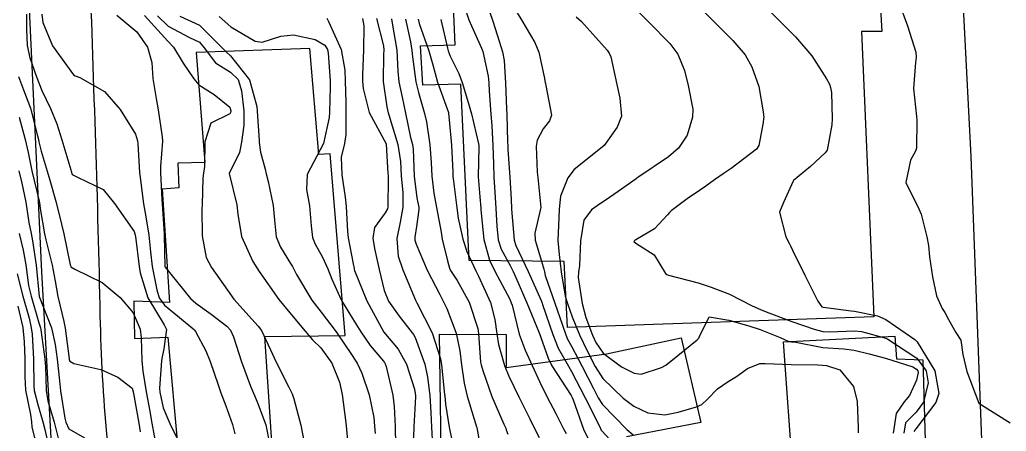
# Model space of a CAD drawing. Header units: metres. Extents: x 318500 to 325275, y 7408834 to 7428799.
# Drawn here: x 322798.3 to 322861.2, y 7418388.5 to 7418414.8 of the extents above; entities that cross this region are included whole.
import ezdxf

# ---------------------------------------------------------------- set-up
doc = ezdxf.new("R2010")
doc.units = ezdxf.units.M
doc.header["$MEASUREMENT"] = 0
for name, color, linetype in [('Curvas de Nivel 1m', 11, 'Continuous'), ('Curvas de Nivel 5m', 15, 'Continuous'), ('Edificações', 30, 'Continuous'), ('Vias Primárias', 230, 'Continuous')]:
    doc.layers.add(name, color=color, linetype=linetype)

msp = doc.modelspace()

# ---------------------------------------------------------------- linework, layer by layer
at = {"layer": 'Curvas de Nivel 1m', "flags": 128}
for points, elevation in [([(322827.798, 7418416.583), (322828.444, 7418414.73), (322828.755, 7418413.725), (322829.072, 7418412.72), (322829.177, 7418412.161), (322829.261, 7418410.717), (322829.334, 7418409.077), (322829.349, 7418408.715), (322829.402, 7418406.976), (322829.413, 7418406.714), (322829.425, 7418406.481), (322829.545, 7418404.711), (322829.619, 7418403.296), (322829.643, 7418402.71), (322829.646, 7418402.673), (322829.814, 7418400.708), (322829.929, 7418400.354), (322830.713, 7418398.698), (322831.532, 7418396.847), (322831.595, 7418396.689), (322831.628, 7418396.589), (322832.276, 7418394.678), (322832.627, 7418393.809), (322833.281, 7418392.663), (322833.475, 7418392.329), (322834.349, 7418390.647), (322835.297, 7418388.757), (322835.354, 7418388.631), (322835.375, 7418388.586), (322835.419, 7418388.532), (322837.167, 7418386.612)], 732), ([(322826.506, 7418416.043), (322826.936, 7418414.753), (322827.743, 7418412.943), (322827.814, 7418412.739), (322828.159, 7418411.168), (322828.205, 7418410.733), (322828.233, 7418410.212), (322828.333, 7418408.73), (322828.386, 7418408.022), (322828.469, 7418406.728), (322828.498, 7418405.577), (322828.527, 7418404.727), (322828.582, 7418403.769), (322828.653, 7418402.724), (322828.713, 7418401.603), (322828.802, 7418400.722), (322828.988, 7418400.133), (322829.564, 7418399.089), (322829.765, 7418398.708), (322829.935, 7418398.325), (322830.621, 7418396.699), (322831.414, 7418394.778), (322831.45, 7418394.691), (322831.499, 7418394.544), (322831.977, 7418393.175), (322832.226, 7418392.679), (322833.452, 7418390.784), (322833.522, 7418390.659), (322833.583, 7418390.522), (322834.239, 7418388.648), (322834.627, 7418387.857)], 733), ([(322829.783, 7418415.589), (322830.301, 7418414.705), (322831.129, 7418413.316), (322831.385, 7418412.694), (322831.724, 7418411.116), (322831.794, 7418410.762), (322831.809, 7418410.689), (322831.844, 7418410.562), (322832.19, 7418408.683), (322832.063, 7418408.306), (322831.677, 7418407.807), (322831.281, 7418407.079), (322831.229, 7418406.694), (322831.292, 7418405.045), (322831.32, 7418404.693), (322831.51, 7418402.793), (322831.5, 7418402.691), (322831.134, 7418401.147), (322831.164, 7418400.694), (322831.567, 7418399.354), (322831.716, 7418398.842), (322831.744, 7418398.687), (322831.797, 7418398.446), (322832.405, 7418396.677), (322832.897, 7418395.281), (322833.108, 7418394.666), (322833.223, 7418394.389), (322833.492, 7418393.894), (322833.925, 7418393.094), (322834.151, 7418392.65), (322834.867, 7418391.231), (322835.17, 7418390.634), (322835.444, 7418390.215), (322837.003, 7418388.614), (322837.417, 7418388.28)], 731), ([(322845.787, 7418415.654), (322846.945, 7418414.488), (322847.758, 7418413.662), (322848.79, 7418412.459), (322849.725, 7418410.993), (322849.919, 7418410.644), (322849.999, 7418410.446), (322850.048, 7418410.112), (322850.1, 7418408.444), (322850.07, 7418408.058), (322849.768, 7418406.448), (322849.658, 7418406.276), (322848.713, 7418405.396), (322847.64, 7418404.51), (322847.609, 7418404.47), (322846.992, 7418403.107), (322846.747, 7418402.483), (322847.142, 7418400.921), (322847.368, 7418400.473), (322847.441, 7418400.334), (322847.576, 7418400.062), (322848.36, 7418398.462), (322849.177, 7418396.812), (322849.439, 7418396.451), (322849.53, 7418396.424), (322851.302, 7418396.199), (322851.527, 7418396.168), (322852.991, 7418395.865), (322853.522, 7418395.634), (322855.361, 7418394.371), (322855.508, 7418394.221), (322856.632, 7418392.353), (322856.892, 7418390.915), (322856.701, 7418390.351), (322855.433, 7418388.659), (322855.307, 7418388.496)], 727), ([(322854.373, 7418415.809), (322854.903, 7418414.383), (322855.426, 7418412.694), (322855.451, 7418412.374), (322855.402, 7418412.04), (322855.277, 7418410.377), (322855.475, 7418408.591), (322855.494, 7418408.372), (322855.469, 7418406.566), (322855.413, 7418406.372), (322855.084, 7418405.805), (322854.792, 7418404.378), (322855.615, 7418402.69), (322855.766, 7418402.368), (322856.141, 7418400.908), (322856.231, 7418400.36), (322856.306, 7418399.632), (322856.49, 7418398.356), (322856.744, 7418397.15), (322857.103, 7418396.346), (322857.276, 7418396.092), (322857.523, 7418395.632), (322857.988, 7418394.806), (322858.294, 7418394.328), (322858.42, 7418393.402), (322858.68, 7418392.322), (322859.45, 7418390.31), (322861.438, 7418389.04)], 726), ([(322798.716, 7418415.126), (322798.726, 7418414.155), (322798.766, 7418413.125), (322798.943, 7418412.333), (322799.354, 7418411.115), (322799.707, 7418410.243), (322800.26, 7418409.104), (322800.655, 7418408.121), (322800.981, 7418407.097), (322801.55, 7418405.182), (322801.57, 7418405.091), (322801.637, 7418404.882), (322802.024, 7418404.694), (322803.623, 7418403.927), (322804.336, 7418403.049), (322805.583, 7418401.262), (322805.662, 7418401.029), (322805.678, 7418400.93), (322805.901, 7418399.027), (322805.966, 7418398.614), (322806.463, 7418397.021), (322807.504, 7418395.308), (322807.65, 7418395.008), (322807.488, 7418393.775), (322807.351, 7418393.142), (322807.332, 7418393.011), (322807.212, 7418391.254), (322807.226, 7418391.012), (322807.435, 7418390.006), (322807.853, 7418389.004), (322808.375, 7418387.961)], 747), ([(322799.702, 7418415.111), (322799.762, 7418414.581), (322800.392, 7418413.103), (322801.722, 7418411.257), (322801.817, 7418411.185), (322802.134, 7418411.084), (322803.707, 7418410.189), (322804.686, 7418409.045), (322805.667, 7418407.467), (322805.798, 7418407.029), (322805.816, 7418406.87), (322805.931, 7418405.027), (322805.964, 7418404.698), (322806.192, 7418403.024), (322806.305, 7418402.317), (322806.521, 7418401.021), (322806.637, 7418399.952), (322806.746, 7418399.018), (322807.024, 7418397.529), (322807.188, 7418397.013), (322807.523, 7418396.55), (322809.437, 7418394.981), (322809.466, 7418394.947), (322809.499, 7418394.883), (322810.156, 7418393.639), (322810.441, 7418392.966), (322810.944, 7418391.472), (322811.108, 7418390.955), (322811.438, 7418390.132), (322811.864, 7418388.946), (322812.005, 7418388.353)], 746), ([(322806.242, 7418415.025), (322807.746, 7418413.389), (322808.091, 7418413.005), (322808.723, 7418411.988), (322809.4, 7418410.985), (322809.714, 7418410.612), (322810.685, 7418409.986), (322811.694, 7418409.184), (322811.754, 7418408.949), (322811.754, 7418408.884), (322811.687, 7418408.757), (322810.472, 7418408.174), (322810.085, 7418406.974), (322810.069, 7418405.398), (322810.004, 7418404.975), (322809.966, 7418404.645), (322809.915, 7418402.975), (322809.907, 7418402.674), (322809.93, 7418400.975), (322810.187, 7418399.592), (322810.513, 7418398.966), (322811.538, 7418397.503), (322811.947, 7418396.946), (322813.504, 7418395.204), (322813.7, 7418394.927), (322814.278, 7418393.708), (322814.638, 7418392.913), (322815.456, 7418391.318), (322815.663, 7418390.897), (322815.769, 7418390.571), (322816.218, 7418388.888), (322816.417, 7418387.892)], 744), ([(322807.085, 7418415.017), (322807.76, 7418414.349), (322809.11, 7418413.629), (322809.745, 7418413.324), (322810.058, 7418412.975), (322810.773, 7418412.007), (322811.725, 7418411.424), (322812.213, 7418410.945), (322812.426, 7418410.226), (322812.576, 7418408.941), (322812.578, 7418408.039), (322812.434, 7418406.942), (322812.298, 7418406.299), (322811.64, 7418404.95), (322812.132, 7418402.945), (322812.196, 7418402.349), (322812.427, 7418400.942), (322813.154, 7418399.344), (322813.404, 7418398.932), (322813.556, 7418398.694), (322814.813, 7418396.911), (322815.517, 7418396.054), (322816.487, 7418394.885), (322816.958, 7418394.341), (322817.49, 7418393.838), (322818.186, 7418392.863), (322818.682, 7418391.637), (322818.844, 7418390.856), (322819.063, 7418389.216), (322819.103, 7418388.853), (322819.274, 7418386.978)], 743), ([(322808.501, 7418414.999), (322809.762, 7418414.421), (322811.228, 7418412.958), (322811.475, 7418412.691), (322811.735, 7418412.461), (322812.935, 7418410.938), (322813.408, 7418409.22), (322813.426, 7418408.933), (322813.552, 7418407.041), (322813.558, 7418406.931), (322813.654, 7418406.304), (322813.943, 7418405.225), (322814.011, 7418404.924), (322814.123, 7418404.432), (322814.448, 7418402.917), (322814.527, 7418401.985), (322814.651, 7418400.914), (322814.923, 7418400.259), (322815.563, 7418399.202), (322815.677, 7418399.014), (322815.741, 7418398.897), (322815.944, 7418398.504), (322816.924, 7418396.879), (322817.518, 7418396.101), (322818.467, 7418394.86), (322819.485, 7418393.339), (322819.683, 7418393.048), (322819.812, 7418392.845), (322820.101, 7418392.21), (322820.569, 7418390.833), (322820.863, 7418389.394), (322820.921, 7418388.827), (322820.949, 7418388.361)], 742), ([(322811.017, 7418414.961), (322811.76, 7418414.307), (322813.295, 7418413.387), (322813.746, 7418413.325), (322814.945, 7418413.719), (322815.753, 7418413.796), (322817.136, 7418413.492), (322817.744, 7418413.134), (322817.922, 7418412.868), (322817.968, 7418412.637), (322818.086, 7418410.866), (322818.096, 7418410.484), (322818.053, 7418408.866), (322818.021, 7418408.53), (322817.66, 7418406.87), (322816.628, 7418404.885), (322816.574, 7418403.937), (322816.771, 7418402.883), (322816.868, 7418401.604), (322816.958, 7418400.879), (322817.139, 7418400.44), (322817.568, 7418399.654), (322817.934, 7418398.866), (322818.196, 7418398.218), (322818.818, 7418396.857), (322819.513, 7418395.692), (322820.039, 7418394.842), (322820.631, 7418393.972), (322821.482, 7418392.984), (322821.559, 7418392.897), (322821.601, 7418392.818), (322821.66, 7418392.634), (322822.089, 7418390.81), (322822.17, 7418390.078), (322822.233, 7418388.808), (322822.251, 7418387.65)], 741), ([(322837.779, 7418415.234), (322838.411, 7418414.6), (322839.75, 7418413.247), (322840.261, 7418412.572), (322840.677, 7418411.514), (322840.907, 7418410.562), (322841.202, 7418409.053), (322841.196, 7418408.557), (322840.843, 7418407.391), (322840.307, 7418406.57), (322839.654, 7418406.02), (322837.768, 7418404.734), (322837.64, 7418404.645), (322837.619, 7418404.632), (322837.591, 7418404.61), (322836.44, 7418403.81), (322835.619, 7418403.238), (322835.261, 7418402.99), (322834.76, 7418402.643), (322834.266, 7418401.984), (322834.041, 7418400.653), (322833.984, 7418399.074), (322833.911, 7418398.655), (322833.896, 7418398.314), (322834.158, 7418396.651), (322834.397, 7418395.767), (322834.81, 7418394.64), (322835.029, 7418394.171), (322835.489, 7418393.501), (322836.671, 7418392.618), (322837.474, 7418392.213), (322837.924, 7418392.153), (322839.212, 7418392.584), (322839.482, 7418392.733), (322840.257, 7418393.337), (322841.498, 7418394.351), (322841.602, 7418394.446), (322841.642, 7418394.549), (322842.263, 7418395.798), (322843.516, 7418395.602), (322844.792, 7418395.23), (322845.508, 7418395.005), (322846.784, 7418394.481), (322847.283, 7418394.258), (322847.498, 7418394.223), (322847.782, 7418394.182), (322849.494, 7418393.86), (322850.831, 7418393.762), (322851.499, 7418393.688), (322852.446, 7418393.456), (322853.492, 7418393.169), (322855.235, 7418392.621), (322855.482, 7418392.48), (322855.566, 7418392.369), (322855.581, 7418392.266), (322855.471, 7418391.759), (322855.035, 7418390.796), (322854.691, 7418390.378), (322854.184, 7418389.641), (322853.986, 7418388.384)], 729), ([(322841.783, 7418415.425), (322842.664, 7418414.541), (322843.754, 7418413.446), (322844.542, 7418412.518), (322844.98, 7418411.759), (322845.41, 7418410.505), (322845.696, 7418408.882), (322845.73, 7418408.499), (322845.726, 7418408.462), (322845.686, 7418408.209), (322845.425, 7418406.742), (322845.267, 7418406.506), (322843.647, 7418405.273), (322843.211, 7418404.967), (322842.603, 7418404.54), (322842.039, 7418404.141), (322841.63, 7418403.861), (322840.851, 7418403.332), (322839.829, 7418402.577), (322839.719, 7418402.468), (322839.606, 7418402.308), (322838.758, 7418401.427), (322837.582, 7418400.726), (322837.507, 7418400.685), (322837.459, 7418400.611), (322837.579, 7418400.517), (322838.738, 7418399.758), (322839.47, 7418398.581), (322839.559, 7418398.505), (322839.661, 7418398.476), (322841.551, 7418397.973), (322842.381, 7418397.708), (322843.541, 7418397.253), (322845.002, 7418396.508), (322845.527, 7418396.273), (322845.883, 7418396.136), (322847.516, 7418395.521), (322848.941, 7418395.023), (322849.506, 7418394.877), (322849.918, 7418394.856), (322851.515, 7418394.924), (322851.973, 7418394.872), (322853.511, 7418394.443), (322853.638, 7418394.389), (322855.492, 7418393.176), (322856.098, 7418392.361), (322856.223, 7418391.604), (322855.909, 7418390.363), (322855.444, 7418389.735), (322854.768, 7418389.045), (322854.66, 7418388.378)], 728), ([(322820.151, 7418414.844), (322820.239, 7418414.367), (322820.205, 7418412.843), (322820.138, 7418411.257), (322820.147, 7418410.844), (322820.189, 7418410.367), (322820.564, 7418408.837), (322821.66, 7418406.838), (322821.665, 7418406.82), (322821.774, 7418404.951), (322821.783, 7418404.818), (322821.791, 7418404.664), (322821.76, 7418402.818), (322821.738, 7418402.688), (322821.604, 7418402.448), (322820.921, 7418401.499), (322820.811, 7418400.832), (322820.904, 7418400.16), (322821.207, 7418398.825), (322821.54, 7418397.486), (322821.812, 7418396.816), (322822.479, 7418395.842), (322823.31, 7418394.793), (322823.391, 7418394.684), (322823.497, 7418394.492), (322824.119, 7418392.784), (322824.293, 7418391.956), (322824.44, 7418390.78), (322824.511, 7418389.702), (322824.545, 7418388.779), (322824.602, 7418387.585)], 739), ([(322821.036, 7418414.831), (322821.478, 7418413.09), (322821.506, 7418412.824), (322821.487, 7418412.573), (322821.462, 7418410.824), (322821.696, 7418409.2), (322821.779, 7418408.819), (322821.817, 7418408.69), (322822.402, 7418406.809), (322822.564, 7418405.721), (322822.621, 7418404.805), (322822.714, 7418403.714), (322822.721, 7418402.803), (322822.555, 7418401.847), (322822.345, 7418400.809), (322822.433, 7418399.671), (322822.724, 7418398.803), (322823.531, 7418396.868), (322823.566, 7418396.79), (322823.622, 7418396.696), (322824.599, 7418394.779), (322825.121, 7418393.136), (322825.183, 7418392.773), (322825.384, 7418390.838), (322825.39, 7418390.771), (322825.442, 7418390.247), (322825.679, 7418388.766), (322825.965, 7418387.321)], 738), ([(322821.999, 7418414.817), (322822.048, 7418414.533), (322822.341, 7418412.811), (322822.401, 7418411.484), (322822.466, 7418410.809), (322822.678, 7418409.833), (322822.897, 7418408.802), (322823.219, 7418407.245), (322823.327, 7418406.795), (322823.369, 7418406.506), (322823.451, 7418404.793), (322823.619, 7418403.41), (322823.735, 7418402.789), (322823.747, 7418402.649), (322823.592, 7418401.573), (322823.488, 7418400.884), (322823.477, 7418400.792), (322823.486, 7418400.699), (322823.577, 7418400.442), (322824.282, 7418398.783), (322825.069, 7418397.243), (322825.321, 7418396.772), (322825.524, 7418396.348), (322826.121, 7418394.761), (322826.361, 7418393.63), (322826.47, 7418392.755), (322826.64, 7418391.575), (322826.817, 7418390.749), (322827.421, 7418388.787), (322827.432, 7418388.74), (322827.729, 7418387.061)], 737), ([(322822.888, 7418414.803), (322823.204, 7418413.342), (322823.298, 7418412.797), (322823.339, 7418412.399), (322823.552, 7418410.793), (322823.71, 7418410.13), (322824.106, 7418408.786), (322824.224, 7418408.242), (322824.442, 7418406.782), (322824.531, 7418405.664), (322824.572, 7418404.781), (322824.697, 7418403.706), (322824.871, 7418402.777), (322825.158, 7418401.202), (322825.232, 7418400.773), (322825.566, 7418399.384), (322825.698, 7418398.905), (322825.761, 7418398.767), (322826.18, 7418398.131), (322826.942, 7418396.749), (322827.505, 7418395.071), (322827.552, 7418394.739), (322827.668, 7418392.923), (322827.705, 7418392.737), (322827.828, 7418392.381), (322828.4, 7418390.726), (322829.168, 7418388.969), (322829.278, 7418388.712), (322829.315, 7418388.607), (322829.416, 7418388.324)], 736), ([(322825.144, 7418414.776), (322825.564, 7418412.951), (322825.611, 7418412.771), (322825.737, 7418412.44), (322826.289, 7418411.324), (322826.506, 7418410.758), (322826.834, 7418409.622), (322827.09, 7418408.749), (322827.555, 7418406.848), (322827.572, 7418406.741), (322827.571, 7418406.653), (322827.522, 7418404.742), (322827.621, 7418403.459), (322827.695, 7418402.739), (322827.703, 7418402.645), (322827.887, 7418400.735), (322828.255, 7418399.418), (322828.589, 7418398.725), (322829.533, 7418396.938), (322829.638, 7418396.709), (322829.692, 7418396.544), (322830.13, 7418394.704), (322830.517, 7418393.672), (322830.967, 7418392.695), (322831.464, 7418391.632), (322831.929, 7418390.683), (322832.475, 7418389.634), (322832.973, 7418388.667), (322833.127, 7418388.374)], 734), ([(322798.207, 7418411.133), (322798.536, 7418410.299), (322798.971, 7418409.121), (322799.428, 7418407.349), (322799.48, 7418407.113), (322799.516, 7418406.969), (322799.653, 7418406.385), (322800.035, 7418405.106), (322800.212, 7418404.523), (322800.625, 7418403.1), (322800.963, 7418401.723), (322801.095, 7418401.095), (322801.517, 7418399.134), (322801.523, 7418399.09), (322801.558, 7418398.989), (322801.801, 7418398.842), (322803.544, 7418397.999), (322804.689, 7418397.043), (322805.515, 7418396.057), (322805.973, 7418395.025), (322806.042, 7418394.477), (322806.084, 7418393.024), (322806.148, 7418392.346), (322806.362, 7418391.021), (322806.558, 7418389.894), (322806.707, 7418389.017), (322807.007, 7418387.411)], 748), ([(322798.262, 7418408.55), (322798.632, 7418407.125), (322798.823, 7418406.293), (322799.071, 7418405.119), (322799.531, 7418403.191), (322799.546, 7418403.111), (322799.604, 7418402.713), (322799.876, 7418401.107), (322799.964, 7418400.718), (322800.359, 7418399.102), (322800.562, 7418398.083), (322800.731, 7418397.098), (322801.094, 7418395.506), (322801.179, 7418395.093), (322801.445, 7418393.125), (322801.448, 7418393.09), (322801.478, 7418392.971), (322801.739, 7418392.823), (322803.471, 7418392.441), (322804.539, 7418391.969), (322805.453, 7418391.247), (322805.533, 7418391.029), (322805.554, 7418390.923), (322805.877, 7418389.025), (322805.976, 7418388.463)], 749), ([(322798.262, 7418401.13), (322798.513, 7418400.07), (322798.681, 7418399.123), (322798.855, 7418397.805), (322799.011, 7418397.118), (322799.505, 7418395.429), (322799.607, 7418395.109), (322799.637, 7418394.97), (322799.893, 7418393.106), (322799.929, 7418392.65), (322799.979, 7418391.105), (322800.093, 7418390.451), (322800.478, 7418389.099), (322800.856, 7418387.645)], 751), ([(322798.121, 7418398.562), (322798.493, 7418397.126), (322798.895, 7418395.733), (322799.032, 7418395.117), (322799.083, 7418394.703), (322799.167, 7418393.115), (322799.184, 7418391.384), (322799.207, 7418391.114), (322799.436, 7418390.205), (322799.774, 7418389.106), (322799.902, 7418388.618), (322800.231, 7418387.102)], 752), ([(322798.168, 7418396.483), (322798.484, 7418395.125), (322798.574, 7418394.207), (322798.614, 7418393.123), (322798.613, 7418391.973), (322798.657, 7418391.122), (322798.975, 7418389.569), (322799.033, 7418389.116), (322799.065, 7418388.764), (322799.403, 7418387.422)], 753)]:
    msp.add_lwpolyline(points, dxfattribs=dict(at, elevation=elevation))
at = {"layer": 'Curvas de Nivel 5m', "flags": 128}
for points, elevation in [([(322804.488, 7418415.049), (322805.755, 7418413.999), (322806.449, 7418413.023), (322806.725, 7418412.025), (322806.781, 7418411.019), (322806.987, 7418409.731), (322807.129, 7418409.016), (322807.376, 7418407.301), (322807.387, 7418407.013), (322807.268, 7418405.389), (322807.263, 7418405.014), (322807.36, 7418403.266), (322807.373, 7418403.012), (322807.493, 7418401.099), (322807.495, 7418401.011), (322807.55, 7418399.02), (322807.56, 7418398.985), (322809.175, 7418396.985), (322809.526, 7418396.684), (322810.498, 7418395.982), (322811.504, 7418395.218), (322811.735, 7418394.948), (322811.916, 7418394.526), (322812.429, 7418392.941), (322813.01, 7418391.381), (322813.193, 7418390.933), (322813.442, 7418390.376), (322813.986, 7418388.922), (322814.212, 7418387.722)], 745), ([(322833.774, 7418414.948), (322834.104, 7418414.655), (322835.743, 7418412.825), (322835.884, 7418412.629), (322835.977, 7418412.389), (322836.371, 7418410.623), (322836.567, 7418409.761), (322836.66, 7418408.62), (322836.397, 7418407.905), (322835.664, 7418406.893), (322835.55, 7418406.743), (322835.43, 7418406.633), (322833.646, 7418405.212), (322833.237, 7418404.666), (322832.781, 7418403.514), (322832.694, 7418402.674), (322832.64, 7418401.628), (322832.608, 7418400.675), (322832.69, 7418399.792), (322832.825, 7418398.671), (322833.076, 7418397.128), (322833.216, 7418396.665), (322833.517, 7418395.819), (322833.988, 7418394.653), (322834.474, 7418393.63), (322834.974, 7418392.638), (322835.469, 7418391.874), (322836.76, 7418390.617), (322837.443, 7418390.117), (322838.349, 7418389.684), (322839.435, 7418389.555), (322840.284, 7418389.72), (322841.443, 7418390.074), (322841.775, 7418390.217), (322842.126, 7418390.543), (322842.782, 7418391.215), (322843.467, 7418391.691), (322843.993, 7418392.001), (322844.692, 7418392.512), (322845.483, 7418392.822), (322845.814, 7418392.825), (322847.483, 7418392.765), (322849.18, 7418392.756), (322849.483, 7418392.734), (322849.731, 7418392.694), (322850.59, 7418392.433), (322851.464, 7418391.37), (322851.682, 7418390.417), (322851.748, 7418388.73), (322851.744, 7418388.415)], 730), ([(322817.874, 7418414.869), (322817.979, 7418414.656), (322818.791, 7418412.859), (322819.029, 7418411.555), (322819.05, 7418410.857), (322819.075, 7418409.481), (322819.086, 7418408.856), (322819.091, 7418407.434), (322818.998, 7418406.857), (322818.796, 7418406.003), (322818.82, 7418404.858), (322819.033, 7418403.442), (322819.1, 7418402.855), (322819.196, 7418401.244), (322819.239, 7418400.853), (322819.563, 7418399.19), (322819.612, 7418398.9), (322819.622, 7418398.849), (322819.648, 7418398.759), (322820.423, 7418396.837), (322821.5, 7418394.82), (322822.427, 7418393.743), (322822.963, 7418392.798), (322823.456, 7418391.188), (322823.53, 7418390.789), (322823.533, 7418390.705), (322823.431, 7418388.79), (322823.419, 7418388.656), (322823.324, 7418386.791)], 740), ([(322823.692, 7418414.791), (322823.766, 7418414.513), (322824.371, 7418412.784), (322824.631, 7418411.881), (322824.931, 7418410.778), (322825.622, 7418408.84), (322825.637, 7418408.771), (322825.684, 7418408.382), (322825.822, 7418406.768), (322825.908, 7418405.031), (322825.918, 7418404.766), (322825.946, 7418404.455), (322826.153, 7418402.762), (322826.257, 7418402.104), (322826.548, 7418400.755), (322826.791, 7418399.97), (322827.372, 7418398.743), (322827.555, 7418398.404), (322828.318, 7418396.728), (322828.594, 7418395.643), (322828.715, 7418394.722), (322828.822, 7418394.049), (322829.192, 7418392.714), (322829.47, 7418392.02), (322830.109, 7418390.703), (322830.815, 7418389.311), (322831.124, 7418388.693), (322831.414, 7418388.12)], 735), ([(322798.235, 7418405.131), (322798.425, 7418404.331), (322798.679, 7418403.124), (322798.88, 7418401.831), (322799.012, 7418401.119), (322799.11, 7418400.652), (322799.344, 7418399.113), (322799.53, 7418397.11), (322800.314, 7418395.102), (322800.549, 7418394.04), (322800.67, 7418393.098), (322800.823, 7418391.733), (322800.891, 7418391.096), (322801.17, 7418389.346), (322801.227, 7418389.092), (322801.416, 7418388.67), (322802.414, 7418388.079)], 750)]:
    msp.add_lwpolyline(points, dxfattribs=dict(at, elevation=elevation))
at = {"layer": 'Edificações'}
for points in [[(322852.543, 7418426.265), (322853.272, 7418414.019), (322851.974, 7418414.019), (322852.752, 7418395.804), (322833.211, 7418395.124), (322833.003, 7418399.348), (322826.947, 7418399.4), (322826.411, 7418410.662), (322823.994, 7418410.579), (322823.85, 7418413.095), (322826.059, 7418413.157), (322825.728, 7418420.488)], [(322814.695, 7418383.013), (322813.916, 7418394.55), (322819.037, 7418394.624), (322818.089, 7418406.212), (322817.357, 7418406.167), (322816.791, 7418412.925), (322809.54, 7418412.667), (322810.092, 7418405.646), (322808.363, 7418405.609), (322808.436, 7418404.029), (322807.369, 7418403.955), (322807.847, 7418396.732), (322805.565, 7418396.805), (322805.6, 7418394.436), (322807.735, 7418394.51), (322808.398, 7418387.194)], [(322825.205, 7418384.319), (322825.067, 7418394.703), (322829.312, 7418394.677), (322829.312, 7418392.58), (322835.714, 7418393.445), (322840.463, 7418394.467), (322841.722, 7418389.069), (322836.973, 7418388.147)], [(322847.605, 7418385.627), (322847.003, 7418394.207), (322854.087, 7418394.574), (322854.197, 7418393.128), (322855.876, 7418393.075), (322856.034, 7418387.913)]]:
    msp.add_lwpolyline(points, dxfattribs=at)
at = {"layer": 'Vias Primárias'}
for points in [[(323715.644, 7420145.548, 0), (323709.04, 7420132.939)], [(323831.088, 7420001.787, 0), (323833.844, 7420008.443, 0.220888)], [(322871.755, 7418055.651, 0.000002), (322880.943, 7418048.886, -0.018146)], [(322798.359, 7418426.803), (322799.675, 7418398.686), (322800.665, 7418381.27, -0.028347), (322800.665, 7418372.01, 0.075649), (322801.231, 7418366.034, -0.067786), (322801.983, 7418359.229), (322803.637, 7418358.883), (322803.909, 7418360.723, 0.069648), (322803.939, 7418364.567, 0.018216), (322802.942, 7418370.45, -0.062478), (322802.654, 7418374.071, -0.033683), (322803.622, 7418382.631, 0.067972), (322803.866, 7418388.127, -0.017605), (322803.43, 7418395.865, 0.002682), (322803.14, 7418406.865, 0.001229), (322802.753, 7418418.158)]]:
    msp.add_lwpolyline(points, format="xyb", dxfattribs=at)
msp.add_lwpolyline([(322858.043, 7418423.415), (322858.94, 7418406.041), (322859.627, 7418387.962), (322860.294, 7418370.06), (322860.702, 7418357.75), (322860.781, 7418352.862), (322860.875, 7418348.424), (322860.591, 7418343.092), (322860.182, 7418338.912), (322859.614, 7418334.061), (322858.576, 7418329.41), (322857.032, 7418325.592), (322855.111, 7418322.252), (322851.397, 7418317.224), (322848.938, 7418314.562), (322845.414, 7418311.136), (322838.932, 7418306.171), (322832.561, 7418302.287), (322828.206, 7418300.428), (322826.921, 7418299.883), (322813.414, 7418294.787)], dxfattribs=at)

doc.saveas('drawing.dxf')
